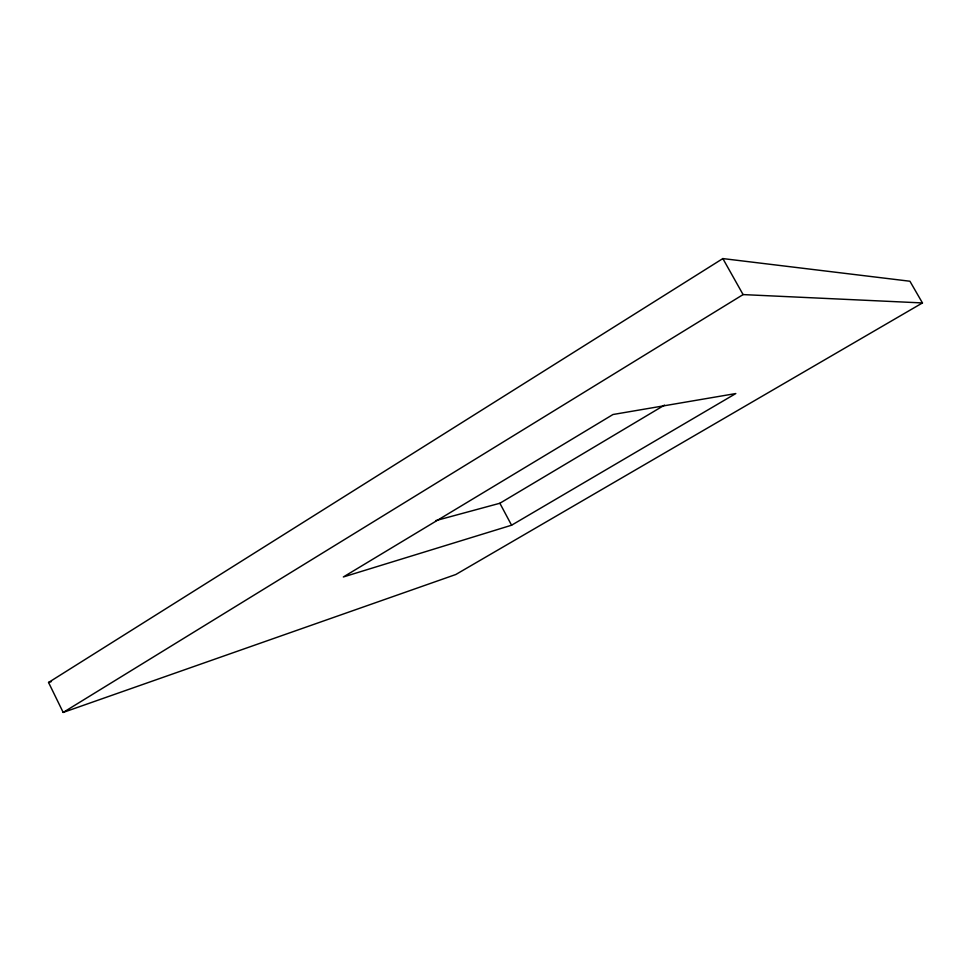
<?xml version="1.0" encoding="UTF-8"?>
<svg xmlns="http://www.w3.org/2000/svg" width="971" height="971" viewBox="0 0 971 971"><rect width="100%" height="100%" fill="white"/><g stroke="black" fill="none" stroke-linecap="round" stroke-linejoin="round"><path stroke-width="1.46" d="M48.55 682.467L722.849 258.577L909.924 281.238L922.45 302.94L455.787 574.516L63.188 712.423L48.55 682.467L51.439 681.533M63.188 712.423L743.094 294.589L922.45 302.94M435.663 520.65L499.871 503.257L664.528 405.101M511.571 525.214L735.812 393.546L612.992 414.508L343.346 576.968L511.571 525.214L499.871 503.257M722.849 258.577L743.094 294.589"/></g></svg>
